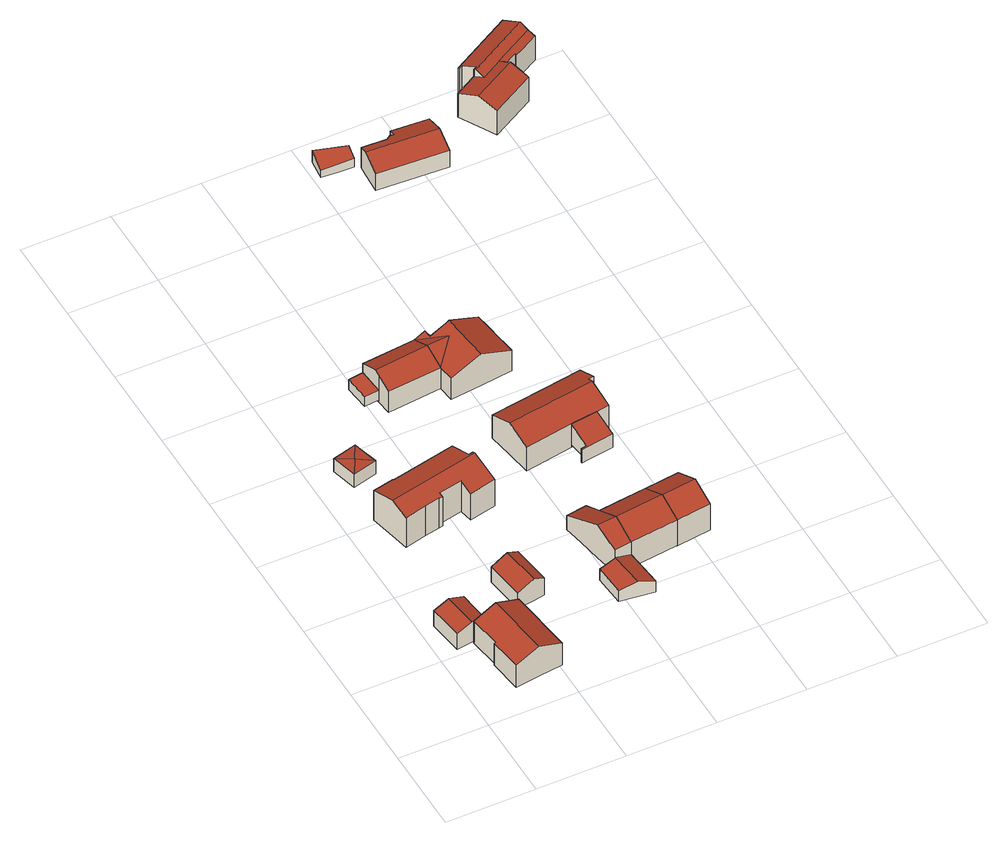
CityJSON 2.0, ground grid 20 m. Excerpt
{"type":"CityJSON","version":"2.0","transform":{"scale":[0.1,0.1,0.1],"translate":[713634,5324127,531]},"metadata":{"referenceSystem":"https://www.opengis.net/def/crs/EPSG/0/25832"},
"CityObjects":{
"building1":{"type":"Building","attributes":{"StandLK":"2014-07-28","Gemeindeschluessel":"09175128","HoeheGrund":"537.680","HoeheDach":"543.348","NiedrigsteTraufeDesGebaeudes":"541.918","Methode":"1000","function":"31001_2000","roofType":"3100","measuredHeight":5.67},"address":[{"country":"Germany","locality":"Moosach","thoroughfareName":"Altenburg 17"}],"geometry":[{"type":"Solid","lod":"2","boundaries":[[[[0,1,2,3]],[[4,5,0,3,6,7]],[[1,0,5,8]],[[6,9,10,7]],[[2,1,8,11,10,9]],[[3,2,9,6]],[[7,10,11,8,5,4]]]],"semantics":{"surfaces":[{"type":"RoofSurface","Flaeche":"29.934","Dachneigung":"67.963","Dachorientierung":"85.068","Z_MAX":"5.668","Z_MAX_ASL":"543.348","Z_MIN":"4.238","Z_MIN_ASL":"541.918"},{"type":"WallSurface"},{"type":"RoofSurface","Flaeche":"29.927","Dachneigung":"67.962","Dachorientierung":"265.068","Z_MAX":"5.668","Z_MAX_ASL":"543.348","Z_MIN":"4.248","Z_MIN_ASL":"541.928"},{"type":"GroundSurface"}],"values":[[0,1,1,1,1,2,3]]}}]},
"building2":{"type":"Building","attributes":{"StandLK":"2014-07-28","Gemeindeschluessel":"09175128","HoeheGrund":"538.640","HoeheDach":"546.825","NiedrigsteTraufeDesGebaeudes":"544.601","Methode":"1000","function":"31001_1000","roofType":"3100","measuredHeight":8.19},"address":[{"country":"Germany","locality":"Moosach","thoroughfareName":"Altenburg 17"}],"geometry":[{"type":"Solid","lod":"2","boundaries":[[[[12,13,14,15,16,17]],[[18,17,16,19]],[[20,21,22,23,24,25]],[[24,26,27,25]],[[26,24,23,12,17,18]],[[22,13,12,23]],[[13,22,21,14]],[[26,18,19,27]],[[25,27,19,16,15,14,21,20]]]],"semantics":{"surfaces":[{"type":"WallSurface"},{"type":"RoofSurface","Flaeche":"85.523","Dachneigung":"67.994","Dachorientierung":"264.981","Z_MAX":"8.185","Z_MAX_ASL":"546.825","Z_MIN":"5.965","Z_MIN_ASL":"544.605"},{"type":"RoofSurface","Flaeche":"88.023","Dachneigung":"67.994","Dachorientierung":"84.980","Z_MAX":"8.185","Z_MAX_ASL":"546.825","Z_MIN":"5.961","Z_MIN_ASL":"544.601"},{"type":"GroundSurface"}],"values":[[0,0,0,0,1,2,0,0,3]]}}]},
"building3":{"type":"Building","attributes":{"StandLK":"2014-07-28","Gemeindeschluessel":"09175128","HoeheGrund":"535.450","HoeheDach":"541.352","NiedrigsteTraufeDesGebaeudes":"539.596","Methode":"2000","function":"31001_2000","roofType":"3100","measuredHeight":5.9},"address":[{"country":"Germany","locality":"Moosach","thoroughfareName":"Altenburg 13a,13"}],"geometry":[{"type":"Solid","lod":"2","boundaries":[[[[28,29,30,31,32,33]],[[34,33,32,35]],[[36,37,38,39,34,35]],[[39,28,33,34]],[[29,38,37,30]],[[38,29,28,39]],[[35,32,31,30,37,36]]]],"semantics":{"surfaces":[{"type":"WallSurface"},{"type":"RoofSurface","Flaeche":"38.741","Dachneigung":"65.913","Dachorientierung":"264.587","Z_MAX":"5.902","Z_MAX_ASL":"541.352","Z_MIN":"4.146","Z_MIN_ASL":"539.596"},{"type":"RoofSurface","Flaeche":"24.709","Dachneigung":"65.913","Dachorientierung":"84.587","Z_MAX":"5.902","Z_MAX_ASL":"541.352","Z_MIN":"4.774","Z_MIN_ASL":"540.224"},{"type":"GroundSurface"}],"values":[[0,0,0,1,0,2,3]]}}]},
"building4":{"type":"Building","attributes":{"StandLK":"2014-07-28","Gemeindeschluessel":"09175128","HoeheGrund":"532.300","HoeheDach":"536.110","NiedrigsteTraufeDesGebaeudes":"535.848","Methode":"2000","function":"31001_2000","roofType":"3500","measuredHeight":3.81},"address":[{"country":"Germany","locality":"Moosach","thoroughfareName":"In Altenburg"}],"geometry":[{"type":"Solid","lod":"2","boundaries":[[[[40,41,42,43]],[[44,41,40]],[[45,44,40,46]],[[45,46,47,48,49,50,51,52]],[[46,40,43,47]],[[52,51,53,44,45]],[[53,51,50,42,41]],[[53,41,44]],[[42,50,49,48,47,43]]]],"semantics":{"surfaces":[{"type":"WallSurface"},{"type":"RoofSurface","Flaeche":"8.580","Dachneigung":"84.846","Dachorientierung":"257.190","Z_MAX":"3.810","Z_MAX_ASL":"536.110","Z_MIN":"3.554","Z_MIN_ASL":"535.854"},{"type":"RoofSurface","Flaeche":"8.572","Dachneigung":"85.154","Dachorientierung":"167.467","Z_MAX":"3.810","Z_MAX_ASL":"536.110","Z_MIN":"3.554","Z_MIN_ASL":"535.854"},{"type":"RoofSurface","Flaeche":"8.641","Dachneigung":"84.849","Dachorientierung":"77.162","Z_MAX":"3.810","Z_MAX_ASL":"536.110","Z_MIN":"3.548","Z_MIN_ASL":"535.848"},{"type":"RoofSurface","Flaeche":"8.578","Dachneigung":"85.151","Dachorientierung":"347.515","Z_MAX":"3.810","Z_MAX_ASL":"536.110","Z_MIN":"3.554","Z_MIN_ASL":"535.854"},{"type":"GroundSurface"}],"values":[[0,1,2,0,0,3,0,4,5]]}}]},
"building5":{"type":"Building","attributes":{"StandLK":"2014-07-28","Gemeindeschluessel":"09175128","HoeheGrund":"533.610","HoeheDach":"543.408","NiedrigsteTraufeDesGebaeudes":"540.840","Methode":"2000","function":"31001_1000","roofType":"3100","measuredHeight":9.8},"address":[{"country":"Germany","locality":"Moosach","thoroughfareName":"Altenburg 19"}],"geometry":[{"type":"Solid","lod":"2","boundaries":[[[[54,55,56,57]],[[58,59,60,61]],[[62,63,64,65]],[[63,66,67,64]],[[68,69,70,67]],[[69,68,66,63,62,71,72,73,74,75,76]],[[77,78,79,80]],[[72,71,81,82]],[[83,76,75,58,61,84]],[[59,77,80,60]],[[85,86,56,55,74,73]],[[74,55,54,78,77,59,58,75]],[[69,76,83,70]],[[71,62,65,81]],[[78,54,57,79]],[[66,68,67]],[[73,72,82,85]],[[81,65,64,67,70,83,84,61,60,80,79,57,56,86,85,82]]]],"semantics":{"surfaces":[{"type":"WallSurface"},{"type":"RoofSurface","Flaeche":"101.239","Dachneigung":"67.696","Dachorientierung":"170.315","Z_MAX":"9.798","Z_MAX_ASL":"543.408","Z_MIN":"7.230","Z_MIN_ASL":"540.840"},{"type":"RoofSurface","Flaeche":"119.263","Dachneigung":"73.38","Dachorientierung":"350.315","Z_MAX":"9.798","Z_MAX_ASL":"543.408","Z_MIN":"8.053","Z_MIN_ASL":"541.663"},{"type":"GroundSurface"}],"values":[[0,0,0,0,0,1,0,0,0,0,0,2,0,0,0,0,0,3]]}}]},
"building6":{"type":"Building","attributes":{"StandLK":"2014-07-28","Gemeindeschluessel":"09175128","HoeheGrund":"532.220","HoeheDach":"534.866","NiedrigsteTraufeDesGebaeudes":"534.866","Methode":"1000","function":"31001_2000","roofType":"1000","measuredHeight":2.65},"address":[{"country":"Germany","locality":"Moosach","thoroughfareName":"Altenburg 21,23"}],"geometry":[{"type":"Solid","lod":"2","boundaries":[[[[87,88,89,90]],[[91,87,90,92]],[[88,93,94,89]],[[91,93,88,87]],[[93,91,92,94]],[[94,92,90,89]]]],"semantics":{"surfaces":[{"type":"WallSurface"},{"type":"RoofSurface","Flaeche":"19.156","Dachneigung":"90.0","Dachorientierung":"-1.000","Z_MAX":"2.646","Z_MAX_ASL":"534.866","Z_MIN":"2.646","Z_MIN_ASL":"534.866"},{"type":"GroundSurface"}],"values":[[0,0,0,1,0,2]]}}]},
"building7":{"type":"Building","attributes":{"StandLK":"2014-07-28","Gemeindeschluessel":"09175128","HoeheGrund":"533.890","HoeheDach":"542.970","NiedrigsteTraufeDesGebaeudes":"536.790","Methode":"2000","function":"31001_2000","roofType":"3100","measuredHeight":9.08},"address":[{"country":"Germany","locality":"Moosach","thoroughfareName":"Altenburg 13a,13"}],"geometry":[{"type":"Solid","lod":"2","boundaries":[[[[95,96,97,98]],[[96,95,99,100]],[[97,96,100,101,102,103]],[[104,105,106,107,108,109,110,111,112,113,114]],[[112,115,116,113]],[[95,98,117,118,119,120,121,122,123]],[[110,122,121,120,115,112,111]],[[115,120,119,116]],[[99,95,123,124,109,108]],[[125,107,106,126]],[[101,125,126,102]],[[124,123,122,110,109]],[[100,99,108,107,125,101]],[[102,126,106,105,104,114,113,116,119,118,117,98,97,103]]]],"semantics":{"surfaces":[{"type":"WallSurface"},{"type":"RoofSurface","Flaeche":"33.368","Dachneigung":"72.092","Dachorientierung":"85.676","Z_MAX":"4.170","Z_MAX_ASL":"538.060","Z_MIN":"2.916","Z_MIN_ASL":"536.806"},{"type":"RoofSurface","Flaeche":"51.640","Dachneigung":"62.471","Dachorientierung":"356.692","Z_MAX":"9.080","Z_MAX_ASL":"542.970","Z_MIN":"3.766","Z_MIN_ASL":"537.656"},{"type":"RoofSurface","Flaeche":"24.746","Dachneigung":"62.471","Dachorientierung":"176.692","Z_MAX":"9.080","Z_MAX_ASL":"542.970","Z_MIN":"6.310","Z_MIN_ASL":"540.200"},{"type":"RoofSurface","Flaeche":"30.046","Dachneigung":"72.092","Dachorientierung":"265.675","Z_MAX":"4.170","Z_MAX_ASL":"538.060","Z_MIN":"2.900","Z_MIN_ASL":"536.790"},{"type":"GroundSurface"}],"values":[[0,1,0,0,0,0,2,0,0,0,0,3,4,5]]}}]},
"building8":{"type":"Building","attributes":{"StandLK":"2014-07-28","Gemeindeschluessel":"09175128","HoeheGrund":"531.730","HoeheDach":"539.647","NiedrigsteTraufeDesGebaeudes":"537.379","Methode":"1000","function":"31001_1000","roofType":"3100","measuredHeight":7.92},"address":[{"country":"Germany","locality":"Moosach","thoroughfareName":"Altenburg 23"}],"geometry":[{"type":"Solid","lod":"2","boundaries":[[[[127,128,129,130]],[[131,132,133,134,135,128,127,136]],[[132,131,137,138]],[[137,131,136,127,130,139]],[[140,139,130,129,141,142]],[[129,128,135,141]],[[137,139,140,138]],[[138,140,142,141,135,134,133,132]]]],"semantics":{"surfaces":[{"type":"RoofSurface","Flaeche":"62.754","Dachneigung":"64.144","Dachorientierung":"356.327","Z_MAX":"7.917","Z_MAX_ASL":"539.647","Z_MIN":"5.649","Z_MIN_ASL":"537.379"},{"type":"WallSurface"},{"type":"RoofSurface","Flaeche":"63.182","Dachneigung":"64.144","Dachorientierung":"176.327","Z_MAX":"7.917","Z_MAX_ASL":"539.647","Z_MIN":"5.651","Z_MIN_ASL":"537.381"},{"type":"GroundSurface"}],"values":[[0,1,1,2,1,1,1,3]]}}]},
"building9":{"type":"Building","attributes":{"StandLK":"2014-07-28","Gemeindeschluessel":"09175128","HoeheGrund":"533.230","HoeheDach":"542.950","NiedrigsteTraufeDesGebaeudes":"539.925","Methode":"2000","function":"31001_9998","roofType":"3100","measuredHeight":9.72},"address":[{"country":"Germany","locality":"Moosach","thoroughfareName":"Altenburg 13a"}],"geometry":[{"type":"Solid","lod":"2","boundaries":[[[[143,144,122,145]],[[144,146,147,120,122]],[[148,149,150,146,144,143]],[[120,147,151,152]],[[143,145,153,148]],[[147,146,150,151]],[[153,145,122,120,152,154]],[[154,152,151,150,149,148,153]]]],"semantics":{"surfaces":[{"type":"RoofSurface","Flaeche":"64.384","Dachneigung":"62.873","Dachorientierung":"175.341","Z_MAX":"9.720","Z_MAX_ASL":"542.950","Z_MIN":"7.022","Z_MIN_ASL":"540.252"},{"type":"RoofSurface","Flaeche":"72.409","Dachneigung":"62.873","Dachorientierung":"355.340","Z_MAX":"9.720","Z_MAX_ASL":"542.950","Z_MIN":"6.695","Z_MIN_ASL":"539.925"},{"type":"WallSurface"},{"type":"GroundSurface"}],"values":[[0,1,2,2,2,2,2,3]]}}]},
"building10":{"type":"Building","attributes":{"StandLK":"2014-07-28","Gemeindeschluessel":"09175128","HoeheGrund":"533.120","HoeheDach":"542.900","NiedrigsteTraufeDesGebaeudes":"539.895","Methode":"2000","function":"31001_9998","roofType":"3100","measuredHeight":9.78},"address":[{"country":"Germany","locality":"Moosach","thoroughfareName":"Altenburg 13"}],"geometry":[{"type":"Solid","lod":"2","boundaries":[[[[155,156,157,158,159,160]],[[160,159,161,143]],[[162,143,161,146,163,164]],[[159,158,146,161]],[[160,143,162,155]],[[146,158,157,163]],[[164,163,157,156,155,162]]]],"semantics":{"surfaces":[{"type":"WallSurface"},{"type":"RoofSurface","Flaeche":"45.338","Dachneigung":"63.251","Dachorientierung":"175.309","Z_MAX":"9.780","Z_MAX_ASL":"542.900","Z_MIN":"7.169","Z_MIN_ASL":"540.289"},{"type":"RoofSurface","Flaeche":"51.835","Dachneigung":"63.251","Dachorientierung":"355.309","Z_MAX":"9.780","Z_MAX_ASL":"542.900","Z_MIN":"6.775","Z_MIN_ASL":"539.895"},{"type":"GroundSurface"}],"values":[[0,1,0,2,0,0,3]]}}]},
"building11":{"type":"Building","attributes":{"StandLK":"2014-07-28","Gemeindeschluessel":"09175128","HoeheGrund":"532.200","HoeheDach":"540.910","NiedrigsteTraufeDesGebaeudes":"538.631","Methode":"1000","function":"31001_1000","roofType":"3100","measuredHeight":8.71},"address":[{"country":"Germany","locality":"Moosach","thoroughfareName":"Altenburg 15"}],"geometry":[{"type":"Solid","lod":"2","boundaries":[[[[165,166,167,168,169,170,171]],[[172,173,174,175]],[[169,168,176,177]],[[167,166,178,179]],[[180,172,175,181]],[[182,183,178,166,165,184]],[[168,167,179,176]],[[170,169,177,185]],[[186,180,181,187]],[[174,173,171,170,185,188]],[[184,186,187,182]],[[172,180,186,184,165,171,173]],[[183,182,187,181,175,174,188,185,177,176,179,178]]]],"semantics":{"surfaces":[{"type":"RoofSurface","Flaeche":"127.857","Dachneigung":"68.058","Dachorientierung":"353.895","Z_MAX":"8.710","Z_MAX_ASL":"540.910","Z_MIN":"6.431","Z_MIN_ASL":"538.631"},{"type":"WallSurface"},{"type":"RoofSurface","Flaeche":"120.653","Dachneigung":"68.058","Dachorientierung":"173.895","Z_MAX":"8.710","Z_MAX_ASL":"540.910","Z_MIN":"6.441","Z_MIN_ASL":"538.641"},{"type":"GroundSurface"}],"values":[[0,1,1,1,1,1,1,1,1,1,1,2,3]]}}]},
"building12":{"type":"Building","attributes":{"StandLK":"2014-07-28","Gemeindeschluessel":"09175128","HoeheGrund":"531.670","HoeheDach":"540.360","NiedrigsteTraufeDesGebaeudes":"537.367","Methode":"2000","function":"31001_1000","roofType":"3100","measuredHeight":8.69},"address":[{"country":"Germany","locality":"Moosach","thoroughfareName":"Altenburg 21"}],"geometry":[{"type":"Solid","lod":"2","boundaries":[[[[189,190,191,192,193,194,195,196]],[[197,132,131,198,127,128,135,134]],[[199,194,193,192,200,201,202,203,204,205,206]],[[207,205,204,203,208,209,210,211,212,213]],[[214,128,127]],[[201,200,192,191,215,216,217,208,203,202]],[[218,213,212,219]],[[198,131,195,194,199,206,205,207,213,218,128,214]],[[218,219,135,128]],[[214,127,198]],[[195,131,132,196]],[[189,196,132,197,134,135,219,212,211,210,209,208,217,216,215,191,190]]]],"semantics":{"surfaces":[{"type":"WallSurface"},{"type":"RoofSurface","Flaeche":"86.385","Dachneigung":"67.379","Dachorientierung":"85.933","Z_MAX":"8.690","Z_MAX_ASL":"540.360","Z_MIN":"5.697","Z_MIN_ASL":"537.367"},{"type":"RoofSurface","Flaeche":"13.649","Dachneigung":"64.663","Dachorientierung":"356.262","Z_MAX":"7.950","Z_MAX_ASL":"539.620","Z_MIN":"5.755","Z_MIN_ASL":"537.425"},{"type":"RoofSurface","Flaeche":"64.134","Dachneigung":"67.379","Dachorientierung":"265.933","Z_MAX":"8.690","Z_MAX_ASL":"540.360","Z_MIN":"5.741","Z_MIN_ASL":"537.411"},{"type":"RoofSurface","Flaeche":"13.580","Dachneigung":"64.663","Dachorientierung":"176.262","Z_MAX":"7.950","Z_MAX_ASL":"539.620","Z_MIN":"5.752","Z_MIN_ASL":"537.422"},{"type":"GroundSurface"}],"values":[[0,0,1,0,2,0,0,3,0,4,0,5]]}}]},
"building13":{"type":"Building","attributes":{"StandLK":"2014-07-28","Gemeindeschluessel":"09175128","HoeheGrund":"532.980","HoeheDach":"538.732","NiedrigsteTraufeDesGebaeudes":"536.564","Methode":"1000","function":"31001_2000","roofType":"2100","measuredHeight":5.75},"address":[{"country":"Germany","locality":"Moosach","thoroughfareName":"Altenburg 15"}],"geometry":[{"type":"Solid","lod":"2","boundaries":[[[[220,221,222,223]],[[172,180,224,225]],[[226,172,225,227]],[[180,228,229,224]],[[230,231,232,233,220,223]],[[233,232,228,180,172,226,221,220]],[[228,232,231,229]],[[226,227,222,221]],[[223,222,227,225,224,229,231,230]]]],"semantics":{"surfaces":[{"type":"WallSurface"},{"type":"RoofSurface","Flaeche":"35.868","Dachneigung":"68.085","Dachorientierung":"173.512","Z_MAX":"5.752","Z_MAX_ASL":"538.732","Z_MIN":"3.584","Z_MIN_ASL":"536.564"},{"type":"GroundSurface"}],"values":[[0,0,0,0,0,1,0,0,2]]}}]},
"building14":{"type":"Building","attributes":{"StandLK":"2014-07-28","Gemeindeschluessel":"09175128","HoeheGrund":"539.590","HoeheDach":"542.672","NiedrigsteTraufeDesGebaeudes":"541.521","Methode":"1000","function":"31001_2000","roofType":"2100","measuredHeight":3.08},"address":[{"country":"Germany","locality":"Moosach","thoroughfareName":"Altenburg 6"}],"geometry":[{"type":"Solid","lod":"2","boundaries":[[[[234,235,236,237]],[[238,239,240,241,242,243]],[[235,234,239,238,243,244]],[[236,235,244,243,242,245]],[[239,234,237,240]],[[245,242,241,240,237,236]]]],"semantics":{"surfaces":[{"type":"WallSurface"},{"type":"RoofSurface","Flaeche":"28.397","Dachneigung":"76.008","Dachorientierung":"199.131","Z_MAX":"3.081","Z_MAX_ASL":"542.672","Z_MIN":"1.931","Z_MIN_ASL":"541.521"},{"type":"GroundSurface"}],"values":[[0,0,1,0,0,2]]}}]},
"building15":{"type":"Building","attributes":{"StandLK":"2014-07-28","Gemeindeschluessel":"09175128","HoeheGrund":"539.230","HoeheDach":"545.494","NiedrigsteTraufeDesGebaeudes":"543.740","Methode":"2000","function":"31001_1000","roofType":"3100","measuredHeight":6.26},"address":[{"country":"Germany","locality":"Moosach","thoroughfareName":"Altenburg 6"}],"geometry":[{"type":"Solid","lod":"2","boundaries":[[[[246,247,248,249,250,251]],[[251,252,253,246]],[[254,255,256,257]],[[258,259,260,261]],[[249,259,258,262,255,254,263,250]],[[255,262,264,256]],[[259,249,248,260]],[[262,258,261,264]],[[250,263,252,251]],[[263,254,257,265,253,252]],[[246,253,265,257,256,264,261,260,248,247]]]],"semantics":{"surfaces":[{"type":"WallSurface"},{"type":"RoofSurface","Flaeche":"62.808","Dachneigung":"70.239","Dachorientierung":"5.471","Z_MAX":"6.264","Z_MAX_ASL":"545.494","Z_MIN":"4.510","Z_MIN_ASL":"543.740"},{"type":"RoofSurface","Flaeche":"81.717","Dachneigung":"70.239","Dachorientierung":"185.471","Z_MAX":"6.264","Z_MAX_ASL":"545.494","Z_MIN":"4.530","Z_MIN_ASL":"543.760"},{"type":"GroundSurface"}],"values":[[0,0,0,0,1,0,0,0,2,0,3]]}}]},
"building16":{"type":"Building","attributes":{"StandLK":"2014-07-28","Gemeindeschluessel":"09175128","HoeheGrund":"539.930","HoeheDach":"548.390","NiedrigsteTraufeDesGebaeudes":"546.263","Methode":"2000","function":"31001_1000","roofType":"3100","measuredHeight":8.46},"address":[{"country":"Germany","locality":"Moosach","thoroughfareName":"Altenburg 8"}],"geometry":[{"type":"Solid","lod":"2","boundaries":[[[[266,267,268,269]],[[270,266,269,271]],[[272,273,274,275,276,277]],[[278,279,280,281,282,283]],[[284,274,273,285,286,287,288,289]],[[270,290,291,292,289,288,267,266]],[[293,294,295]],[[296,297,298,294,293,299,300]],[[301,291,290,302,303,304,305]],[[306,283,282,305,304,307]],[[267,288,287,268]],[[298,276,275,274,284,295,294]],[[279,278,308,309,310,300,299,280]],[[290,270,271,302]],[[295,284,289,292,311]],[[308,278,283,306]],[[311,292,291,301,312]],[[281,280,299,293,295,311,312,301,305,282]],[[276,298,297,277]],[[277,297,296,300,310,309,308,306,307,304,303,302,271,269,268,287,286,285,273,272]]]],"semantics":{"surfaces":[{"type":"WallSurface"},{"type":"RoofSurface","Flaeche":"52.565","Dachneigung":"67.523","Dachorientierung":"153.244","Z_MAX":"8.393","Z_MAX_ASL":"548.323","Z_MIN":"6.600","Z_MIN_ASL":"546.530"},{"type":"RoofSurface","Flaeche":"70.704","Dachneigung":"65.484","Dachorientierung":"333.242","Z_MAX":"8.460","Z_MAX_ASL":"548.390","Z_MIN":"6.543","Z_MIN_ASL":"546.473"},{"type":"RoofSurface","Flaeche":"16.578","Dachneigung":"60.671","Dachorientierung":"153.239","Z_MAX":"7.310","Z_MAX_ASL":"547.240","Z_MIN":"6.429","Z_MIN_ASL":"546.359"},{"type":"RoofSurface","Flaeche":"35.269","Dachneigung":"58.823","Dachorientierung":"153.261","Z_MAX":"8.460","Z_MAX_ASL":"548.390","Z_MIN":"7.304","Z_MIN_ASL":"547.234"},{"type":"RoofSurface","Flaeche":"46.527","Dachneigung":"67.502","Dachorientierung":"333.160","Z_MAX":"8.393","Z_MAX_ASL":"548.323","Z_MIN":"6.333","Z_MIN_ASL":"546.263"},{"type":"GroundSurface"}],"values":[[0,0,0,1,0,2,0,0,0,0,0,3,0,0,4,0,0,5,0,6]]}}]}
},
"vertices":[
[85,171,109],[76,250,109],[41,246,123],[51,167,123],[51,167,67],[85,171,67],[16,163,109],[16,163,67],[76,250,67],[6,242,109],[6,242,67],[41,246,67],
[101,162,158],[155,169,136],[155,169,76],[101,162,76],[49,155,76],[49,155,137],[59,82,137],[59,82,76],[120,14,76],[174,21,76],[174,21,136],[120,14,158],[65,7,136],[65,7,76],[56,82,136],[56,82,76],
[211,324,104],[236,327,92],[236,327,45],[211,324,45],[172,318,45],[172,318,86],[184,229,86],[184,229,45],[223,234,45],[248,238,45],[248,238,92],[223,234,104],
[71,704,49],[56,762,49],[56,762,13],[71,704,13],[91,740,51],[126,719,49],[126,718,49],[126,718,13],[126,719,13],[113,768,13],[111,777,13],[111,777,48],[113,768,49],[111,777,49],
[262,585,122],[272,587,122],[272,587,26],[262,585,26],[57,595,107],[104,605,107],[104,605,26],[57,595,26],[167,525,111],[169,517,107],[169,517,26],[167,525,26],[161,516,107],[161,516,26],[161,516,108],[127,509,108],[127,509,26],[220,536,111],[226,507,98],[286,520,98],[273,581,124],[69,538,124],[78,498,107],[104,603,107],[251,634,107],[251,634,26],[104,603,26],[220,536,26],[226,507,26],[78,498,26],[69,538,26],[286,520,26],[273,581,26],
[194,896,39],[189,953,39],[189,953,12],[194,896,12],[227,899,39],[227,899,12],[222,957,39],[222,957,12],
[445,247,58],[453,158,59],[453,158,29],[445,247,29],[407,243,71],[416,163,71],[376,168,58],[376,168,29],[416,163,29],[396,295,29],[406,243,29],[406,242,29],[406,242,70],[406,243,70],[406,243,92],[396,295,120],[387,348,92],[379,394,67],[379,394,29],[387,348,29],[426,401,67],[426,401,29],[439,299,29],[432,352,29],[432,357,29],[432,357,89],[432,352,92],[439,299,120],[445,247,92],[407,243,92],[371,239,59],[371,239,29],
[347,923,86],[342,969,64],[222,957,64],[226,910,86],[352,876,64],[352,876,7],[351,888,7],[347,923,7],[342,969,7],[351,888,70],[231,864,64],[231,864,7],[227,899,81],[227,899,7],[222,957,7],[226,910,7],
[553,260,93],[547,312,120],[445,247,93],[540,370,89],[473,362,89],[553,260,22],[547,312,22],[540,370,22],[473,362,22],[432,357,22],[445,247,22],[439,299,22],
[631,269,21],[625,321,21],[618,379,21],[618,379,89],[625,321,119],[631,269,93],[547,311,119],[553,260,21],[540,370,21],[547,311,21],
[582,675,99],[580,686,95],[592,688,95],[586,733,76],[500,720,76],[375,702,76],[384,646,99],[500,607,77],[393,590,76],[393,590,12],[500,607,12],[586,733,12],[500,720,12],[580,686,12],[592,688,12],[506,608,77],[506,608,12],[590,620,12],[582,675,12],[590,620,76],[375,702,12],[561,615,76],[561,615,12],[384,646,12],
[426,847,7],[497,855,7],[498,855,7],[498,855,64],[497,855,64],[426,847,94],[356,840,64],[356,840,7],[352,877,7],[352,877,64],[422,883,94],[494,884,64],[493,891,64],[487,938,64],[483,967,65],[458,964,75],[414,959,94],[417,930,94],[407,958,91],[483,967,7],[458,964,7],[414,959,7],[407,958,7],[369,954,7],[369,954,75],[399,928,86],[494,884,7],[493,891,7],[487,938,7],[367,972,75],[367,972,7],
[496,552,56],[495,555,57],[495,555,20],[496,552,20],[506,608,20],[500,607,20],[507,557,57],[507,557,20],[561,615,77],[561,615,20],[507,554,20],[569,563,20],[569,563,56],[507,554,56],
[454,1461,117],[451,1431,109],[451,1431,86],[454,1461,86],[380,1444,107],[384,1482,117],[384,1482,86],[380,1444,86],[379,1435,86],[379,1435,105],[415,1433,107],[415,1433,86],
[618,1348,82],[621,1396,82],[624,1445,82],[624,1445,127],[621,1396,145],[618,1348,128],[459,1357,128],[459,1357,82],[464,1427,137],[520,1424,137],[520,1424,82],[464,1427,82],[538,1432,134],[540,1450,127],[540,1450,82],[538,1432,82],[530,1433,134],[462,1405,145],[530,1433,82],[462,1405,82],
[728,1516,156],[726,1519,155],[726,1519,89],[728,1516,89],[735,1520,156],[735,1520,89],[862,1507,89],[902,1529,89],[902,1529,154],[862,1507,154],[844,1498,154],[844,1498,89],[837,1432,155],[829,1447,163],[817,1470,173],[769,1443,173],[718,1415,173],[739,1377,155],[894,1543,162],[894,1543,89],[885,1560,89],[866,1597,89],[866,1597,155],[885,1560,174],[751,1490,172],[744,1486,172],[747,1483,174],[810,1483,167],[810,1483,156],[804,1493,162],[810,1483,89],[843,1501,89],[843,1501,156],[809,1482,167],[809,1482,89],[744,1486,153],[751,1490,89],[744,1486,89],[694,1458,89],[694,1458,153],[739,1377,89],[718,1415,89],[837,1432,89],[829,1447,89],[817,1470,89],[756,1466,162],[747,1483,154]
]}
